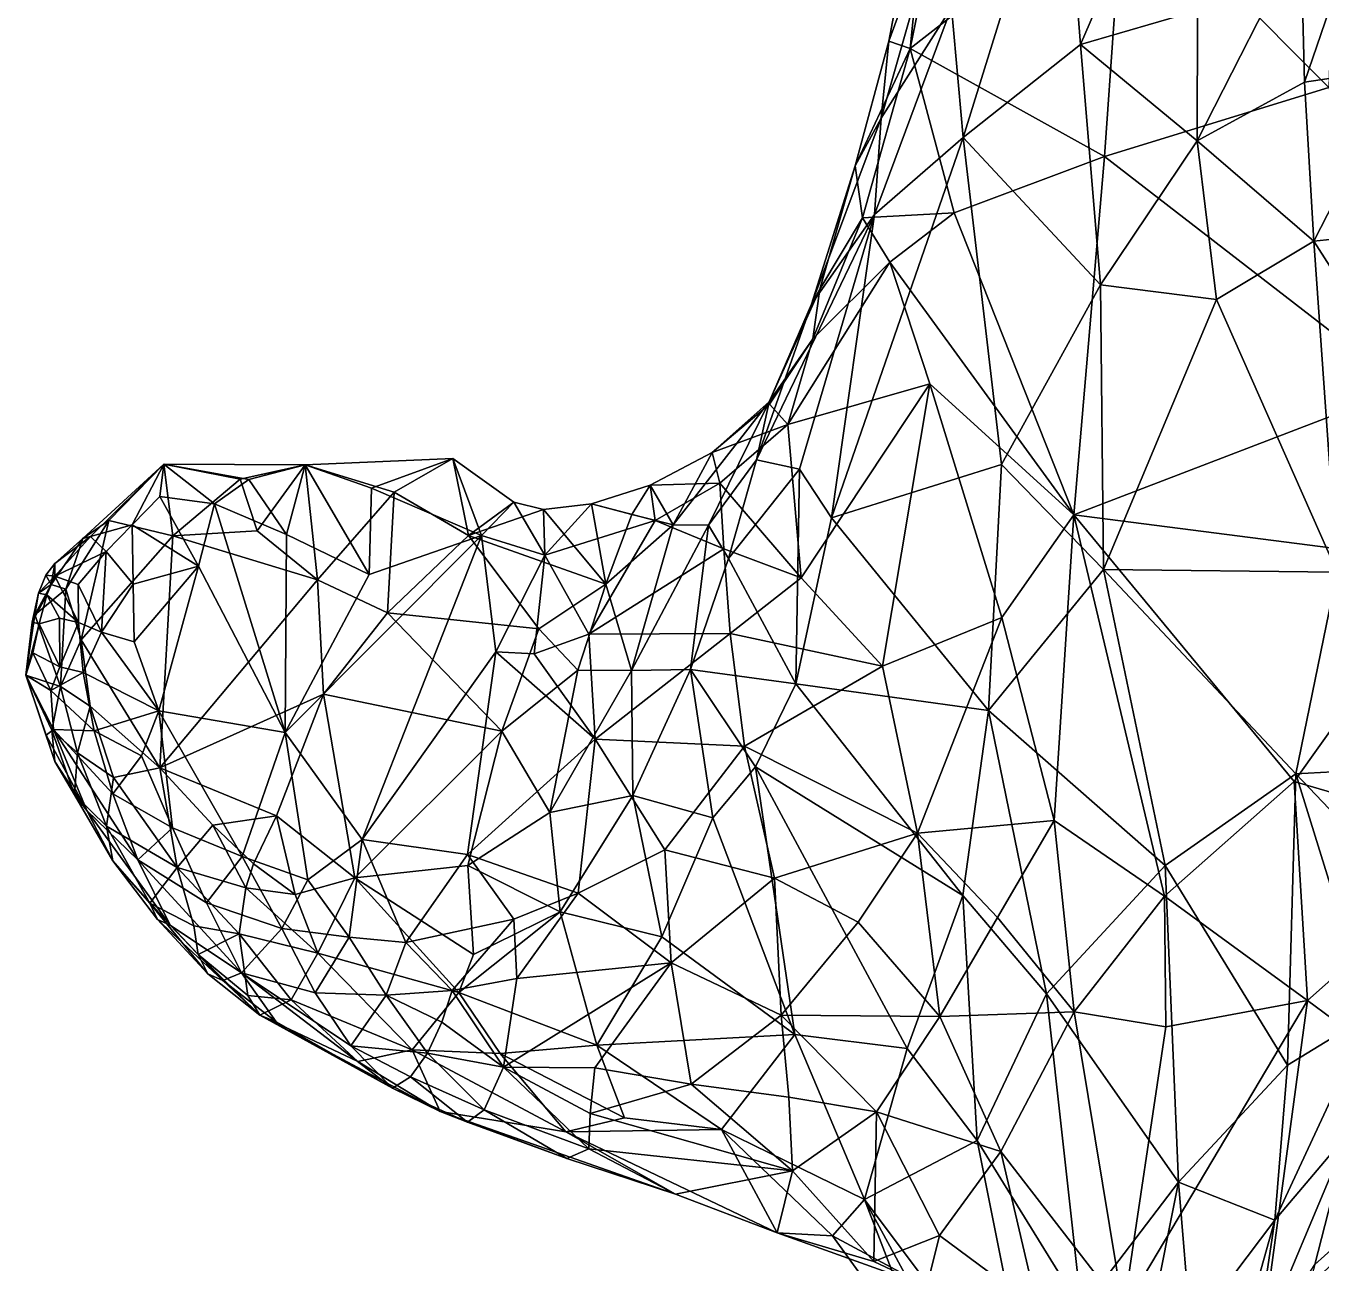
# Model space of a CAD drawing. Extents: x -0.53 to 0.53, y -0.7 to 1.41.
# Drawn here: x -0.5307 to -0.175, y -0.2121 to 0.1278 of the extents above; entities that cross this region are included whole.
import ezdxf

# ---------------------------------------------------------------- set-up
doc = ezdxf.new("R2010")
doc.units = 0
doc.layers.add('WALRUS$LWO', color=1, linetype='CONTINUOUS')

msp = doc.modelspace()

# ---------------------------------------------------------------- linework, layer by layer
at = {"layer": 'WALRUS$LWO'}
for points in [[(-0.28784, 0.1216, 0.16459), (-0.28095, 0.19118, 0.2173), (-0.25222, 0.29545, 0.14826)], [(-0.28784, 0.1216, 0.16459), (-0.25222, 0.29545, 0.14826), (-0.22915, 0.1675, 0.10397)], [(-0.29369, 0.12359, 0.23547), (-0.27617, 0.17149, 0.28523), (-0.28095, 0.19118, 0.2173)], [(-0.29369, 0.12359, 0.23547), (-0.28095, 0.19118, 0.2173), (-0.28784, 0.1216, 0.16459)], [(-0.17061, 0.18993, 0.05588), (-0.17286, 0.11091, 0.05796), (-0.22915, 0.1675, 0.10397)], [(-0.2733, 0.09714, 0.36126), (-0.24602, 0.18504, 0.38747), (-0.27649, 0.13288, 0.32555)], [(-0.24112, 0.12269, 0.43062), (-0.24602, 0.18504, 0.38747), (-0.2733, 0.09714, 0.36126)], [(-0.24112, 0.12269, 0.43062), (-0.2133, 0.18705, 0.46442), (-0.24602, 0.18504, 0.38747)], [(-0.2133, 0.18705, 0.46442), (-0.24112, 0.12269, 0.43062), (-0.20892, 0.13205, 0.4933)], [(-0.18053, 0.15215, 0.53144), (-0.17953, 0.11238, 0.54318), (-0.15572, 0.18196, 0.54907)], [(-0.17953, 0.11238, 0.54318), (-0.15258, 0.11641, 0.57297), (-0.15572, 0.18196, 0.54907)], [(-0.27649, 0.13288, 0.32555), (-0.27617, 0.17149, 0.28523), (-0.29579, 0.1025, 0.26075)], [(-0.29369, 0.12359, 0.23547), (-0.29579, 0.1025, 0.26075), (-0.27617, 0.17149, 0.28523)], [(-0.22915, 0.1675, 0.10397), (-0.23449, 0.09191, 0.10755), (-0.28784, 0.1216, 0.16459)], [(-0.23449, 0.09191, 0.10755), (-0.22915, 0.1675, 0.10397), (-0.17286, 0.11091, 0.05796)], [(-0.20892, 0.13205, 0.4933), (-0.20903, 0.09621, 0.4997), (-0.18053, 0.15215, 0.53144)], [(-0.17953, 0.11238, 0.54318), (-0.18053, 0.15215, 0.53144), (-0.20903, 0.09621, 0.4997)], [(-0.29579, 0.1025, 0.26075), (-0.29763, 0.07598, 0.28825), (-0.27649, 0.13288, 0.32555)], [(-0.27649, 0.13288, 0.32555), (-0.29763, 0.07598, 0.28825), (-0.2733, 0.09714, 0.36126)], [(-0.24112, 0.12269, 0.43062), (-0.20903, 0.09621, 0.4997), (-0.20892, 0.13205, 0.4933)], [(-0.30296, 0.0894, 0.19781), (-0.29369, 0.12359, 0.23547), (-0.28784, 0.1216, 0.16459)], [(-0.29369, 0.12359, 0.23547), (-0.30296, 0.0894, 0.19781), (-0.29579, 0.1025, 0.26075)], [(-0.28784, 0.1216, 0.16459), (-0.301, 0.07503, 0.16419), (-0.30296, 0.0894, 0.19781)], [(-0.28784, 0.1216, 0.16459), (-0.27578, 0.07645, 0.14857), (-0.301, 0.07503, 0.16419)], [(-0.23449, 0.09191, 0.10755), (-0.27578, 0.07645, 0.14857), (-0.28784, 0.1216, 0.16459)], [(-0.2733, 0.09714, 0.36126), (-0.23559, 0.05668, 0.44785), (-0.24112, 0.12269, 0.43062)], [(-0.24112, 0.12269, 0.43062), (-0.23559, 0.05668, 0.44785), (-0.20903, 0.09621, 0.4997)], [(-0.17953, 0.11238, 0.54318), (-0.17698, 0.06862, 0.54985), (-0.15258, 0.11641, 0.57297)], [(-0.1509, 0.07143, 0.58206), (-0.15258, 0.11641, 0.57297), (-0.17698, 0.06862, 0.54985)], [(-0.15221, 0.02831, 0.06193), (-0.23449, 0.09191, 0.10755), (-0.17286, 0.11091, 0.05796)], [(-0.17953, 0.11238, 0.54318), (-0.20903, 0.09621, 0.4997), (-0.17698, 0.06862, 0.54985)], [(-0.30296, 0.0894, 0.19781), (-0.31494, 0.05137, 0.20126), (-0.29579, 0.1025, 0.26075)], [(-0.29579, 0.1025, 0.26075), (-0.31494, 0.05137, 0.20126), (-0.29763, 0.07598, 0.28825)], [(-0.30946, -0.00735, 0.29451), (-0.2733, 0.09714, 0.36126), (-0.29763, 0.07598, 0.28825)], [(-0.30946, -0.00735, 0.29451), (-0.26277, 0.00733, 0.38612), (-0.2733, 0.09714, 0.36126)], [(-0.26277, 0.00733, 0.38612), (-0.23559, 0.05668, 0.44785), (-0.2733, 0.09714, 0.36126)], [(-0.20903, 0.09621, 0.4997), (-0.23559, 0.05668, 0.44785), (-0.20372, 0.05261, 0.50661)], [(-0.20372, 0.05261, 0.50661), (-0.17698, 0.06862, 0.54985), (-0.20903, 0.09621, 0.4997)], [(-0.3127, 0.05544, 0.17026), (-0.31494, 0.05137, 0.20126), (-0.30296, 0.0894, 0.19781)], [(-0.301, 0.07503, 0.16419), (-0.3127, 0.05544, 0.17026), (-0.30296, 0.0894, 0.19781)], [(-0.27578, 0.07645, 0.14857), (-0.23449, 0.09191, 0.10755), (-0.24289, -0.00648, 0.14287)], [(-0.24289, -0.00648, 0.14287), (-0.23449, 0.09191, 0.10755), (-0.15221, 0.02831, 0.06193)], [(-0.33008, 0.00862, 0.20417), (-0.31826, 0.00606, 0.26682), (-0.29763, 0.07598, 0.28825)], [(-0.31494, 0.05137, 0.20126), (-0.33008, 0.00862, 0.20417), (-0.29763, 0.07598, 0.28825)], [(-0.30946, -0.00735, 0.29451), (-0.29763, 0.07598, 0.28825), (-0.31826, 0.00606, 0.26682)], [(-0.31461, 0.04188, 0.14861), (-0.3127, 0.05544, 0.17026), (-0.301, 0.07503, 0.16419)], [(-0.301, 0.07503, 0.16419), (-0.29346, 0.06294, 0.15837), (-0.31461, 0.04188, 0.14861)], [(-0.29346, 0.06294, 0.15837), (-0.301, 0.07503, 0.16419), (-0.27578, 0.07645, 0.14857)], [(-0.29346, 0.06294, 0.15837), (-0.27578, 0.07645, 0.14857), (-0.24289, -0.00648, 0.14287)], [(-0.1509, 0.07143, 0.58206), (-0.17698, 0.06862, 0.54985), (-0.14767, 0.02287, 0.58422)], [(-0.20372, 0.05261, 0.50661), (-0.17062, -0.02229, 0.52927), (-0.17698, 0.06862, 0.54985)], [(-0.17698, 0.06862, 0.54985), (-0.17062, -0.02229, 0.52927), (-0.14767, 0.02287, 0.58422)], [(-0.32149, 0.01827, 0.13775), (-0.29346, 0.06294, 0.15837), (-0.28247, 0.02945, 0.15637)], [(-0.32149, 0.01827, 0.13775), (-0.31461, 0.04188, 0.14861), (-0.29346, 0.06294, 0.15837)], [(-0.28247, 0.02945, 0.15637), (-0.29346, 0.06294, 0.15837), (-0.24289, -0.00648, 0.14287)], [(-0.32661, 0.0245, 0.17703), (-0.3127, 0.05544, 0.17026), (-0.31461, 0.04188, 0.14861)], [(-0.3127, 0.05544, 0.17026), (-0.32661, 0.0245, 0.17703), (-0.31494, 0.05137, 0.20126)], [(-0.23559, 0.05668, 0.44785), (-0.26277, 0.00733, 0.38612), (-0.23479, -0.02156, 0.4432)], [(-0.23559, 0.05668, 0.44785), (-0.23479, -0.02156, 0.4432), (-0.20372, 0.05261, 0.50661)], [(-0.32661, 0.0245, 0.17703), (-0.33008, 0.00862, 0.20417), (-0.31494, 0.05137, 0.20126)], [(-0.20372, 0.05261, 0.50661), (-0.23479, -0.02156, 0.4432), (-0.17062, -0.02229, 0.52927)], [(-0.32653, 0.02389, 0.14106), (-0.32661, 0.0245, 0.17703), (-0.31461, 0.04188, 0.14861)], [(-0.31461, 0.04188, 0.14861), (-0.32149, 0.01827, 0.13775), (-0.32653, 0.02389, 0.14106)], [(-0.28247, 0.02945, 0.15637), (-0.31782, -0.02379, 0.13321), (-0.32149, 0.01827, 0.13775)], [(-0.31782, -0.02379, 0.13321), (-0.28247, 0.02945, 0.15637), (-0.29542, -0.0481, 0.1414)], [(-0.28247, 0.02945, 0.15637), (-0.26266, -0.03468, 0.15239), (-0.29542, -0.0481, 0.1414)], [(-0.26266, -0.03468, 0.15239), (-0.28247, 0.02945, 0.15637), (-0.24289, -0.00648, 0.14287)], [(-0.13967, -0.01976, 0.06276), (-0.24289, -0.00648, 0.14287), (-0.15221, 0.02831, 0.06193)], [(-0.34326, -0.00932, 0.18101), (-0.32661, 0.0245, 0.17703), (-0.35296, -0.00922, 0.15232)], [(-0.35296, -0.00922, 0.15232), (-0.32661, 0.0245, 0.17703), (-0.34221, 0.01064, 0.13716)], [(-0.34326, -0.00932, 0.18101), (-0.33008, 0.00862, 0.20417), (-0.32661, 0.0245, 0.17703)], [(-0.34221, 0.01064, 0.13716), (-0.32661, 0.0245, 0.17703), (-0.32653, 0.02389, 0.14106)], [(-0.32653, 0.02389, 0.14106), (-0.32149, 0.01827, 0.13775), (-0.34221, 0.01064, 0.13716)], [(-0.34016, 0.00218, 0.13188), (-0.34221, 0.01064, 0.13716), (-0.32149, 0.01827, 0.13775)], [(-0.34016, 0.00218, 0.13188), (-0.32149, 0.01827, 0.13775), (-0.31782, -0.02379, 0.13321)], [(-0.51506, -0.01301, 0.00427), (-0.50792, -0.00806, 0.01858), (-0.49286, 0.00745, 0.03921)], [(-0.49286, 0.00745, 0.03921), (-0.51297, -0.01251, -0.00045), (-0.51506, -0.01301, 0.00427)], [(-0.50157, -0.00929, 0.01228), (-0.51297, -0.01251, -0.00045), (-0.49286, 0.00745, 0.03921)], [(-0.49035, -0.01225, 0.03608), (-0.49286, 0.00745, 0.03921), (-0.50792, -0.00806, 0.01858)], [(-0.49395, -0.00147, 0.02647), (-0.50157, -0.00929, 0.01228), (-0.49286, 0.00745, 0.03921)], [(-0.49286, 0.00745, 0.03921), (-0.47894, -0.00353, 0.03575), (-0.49395, -0.00147, 0.02647)], [(-0.45402, 0.00718, 0.06437), (-0.46948, 0.00322, 0.04869), (-0.49286, 0.00745, 0.03921)], [(-0.46948, 0.00322, 0.04869), (-0.47894, -0.00353, 0.03575), (-0.49286, 0.00745, 0.03921)], [(-0.49035, -0.01225, 0.03608), (-0.47189, 0.00324, 0.05197), (-0.49286, 0.00745, 0.03921)], [(-0.47189, 0.00324, 0.05197), (-0.45402, 0.00718, 0.06437), (-0.49286, 0.00745, 0.03921)], [(-0.47189, 0.00324, 0.05197), (-0.46724, -0.01095, 0.06006), (-0.45402, 0.00718, 0.06437)], [(-0.46948, 0.00322, 0.04869), (-0.45402, 0.00718, 0.06437), (-0.45916, -0.01193, 0.05165)], [(-0.46724, -0.01095, 0.06006), (-0.45061, -0.02439, 0.0853), (-0.45402, 0.00718, 0.06437)], [(-0.45402, 0.00718, 0.06437), (-0.43643, -0.02293, 0.07447), (-0.45916, -0.01193, 0.05165)], [(-0.41343, 0.00897, 0.11473), (-0.4358, 0.00081, 0.08127), (-0.45402, 0.00718, 0.06437)], [(-0.41343, 0.00897, 0.11473), (-0.45402, 0.00718, 0.06437), (-0.4296, -0.00027, 0.10214)], [(-0.4358, 0.00081, 0.08127), (-0.43643, -0.02293, 0.07447), (-0.45402, 0.00718, 0.06437)], [(-0.45061, -0.02439, 0.0853), (-0.4296, -0.00027, 0.10214), (-0.45402, 0.00718, 0.06437)], [(-0.41343, 0.00897, 0.11473), (-0.40563, -0.01223, 0.11273), (-0.4358, 0.00081, 0.08127)], [(-0.4296, -0.00027, 0.10214), (-0.40918, -0.01218, 0.12441), (-0.41343, 0.00897, 0.11473)], [(-0.41343, 0.00897, 0.11473), (-0.39672, -0.00307, 0.12959), (-0.40563, -0.01223, 0.11273)], [(-0.41343, 0.00897, 0.11473), (-0.40918, -0.01218, 0.12441), (-0.39672, -0.00307, 0.12959)], [(-0.35929, 0.00167, 0.13537), (-0.35296, -0.00922, 0.15232), (-0.34221, 0.01064, 0.13716)], [(-0.34221, 0.01064, 0.13716), (-0.34016, 0.00218, 0.13188), (-0.35929, 0.00167, 0.13537)], [(-0.33008, 0.00862, 0.20417), (-0.34326, -0.00932, 0.18101), (-0.33778, -0.01854, 0.21377)], [(-0.31826, 0.00606, 0.26682), (-0.33008, 0.00862, 0.20417), (-0.33778, -0.01854, 0.21377)], [(-0.30946, -0.00735, 0.29451), (-0.26633, -0.06028, 0.35759), (-0.26277, 0.00733, 0.38612)], [(-0.23479, -0.02156, 0.4432), (-0.26277, 0.00733, 0.38612), (-0.26633, -0.06028, 0.35759)], [(-0.33778, -0.01854, 0.21377), (-0.31923, -0.05296, 0.26271), (-0.31826, 0.00606, 0.26682)], [(-0.30946, -0.00735, 0.29451), (-0.31826, 0.00606, 0.26682), (-0.31923, -0.05296, 0.26271)], [(-0.47189, 0.00324, 0.05197), (-0.49035, -0.01225, 0.03608), (-0.46724, -0.01095, 0.06006)], [(-0.47894, -0.00353, 0.03575), (-0.46948, 0.00322, 0.04869), (-0.45916, -0.01193, 0.05165)], [(-0.4358, 0.00081, 0.08127), (-0.40563, -0.01223, 0.11273), (-0.43643, -0.02293, 0.07447)], [(-0.35929, 0.00167, 0.13537), (-0.37539, -0.00351, 0.13402), (-0.36433, -0.00639, 0.13874)], [(-0.35929, 0.00167, 0.13537), (-0.35789, -0.00807, 0.12849), (-0.37539, -0.00351, 0.13402)], [(-0.36433, -0.00639, 0.13874), (-0.35296, -0.00922, 0.15232), (-0.35929, 0.00167, 0.13537)], [(-0.34016, 0.00218, 0.13188), (-0.35789, -0.00807, 0.12849), (-0.35929, 0.00167, 0.13537)], [(-0.34016, 0.00218, 0.13188), (-0.33907, -0.01582, 0.1269), (-0.35789, -0.00807, 0.12849)], [(-0.33907, -0.01582, 0.1269), (-0.34016, 0.00218, 0.13188), (-0.31782, -0.02379, 0.13321)], [(-0.49395, -0.00147, 0.02647), (-0.48332, -0.02065, 0.02386), (-0.50157, -0.00929, 0.01228)], [(-0.47894, -0.00353, 0.03575), (-0.48332, -0.02065, 0.02386), (-0.49395, -0.00147, 0.02647)], [(-0.47894, -0.00353, 0.03575), (-0.45951, -0.0663, 0.03566), (-0.48332, -0.02065, 0.02386)], [(-0.45916, -0.01193, 0.05165), (-0.45951, -0.0663, 0.03566), (-0.47894, -0.00353, 0.03575)], [(-0.4296, -0.00027, 0.10214), (-0.45061, -0.02439, 0.0853), (-0.43139, -0.03344, 0.10606)], [(-0.40918, -0.01218, 0.12441), (-0.4296, -0.00027, 0.10214), (-0.43139, -0.03344, 0.10606)], [(-0.39672, -0.00307, 0.12959), (-0.40918, -0.01218, 0.12441), (-0.38854, -0.00504, 0.13235)], [(-0.40563, -0.01223, 0.11273), (-0.39672, -0.00307, 0.12959), (-0.38822, -0.01759, 0.12232)], [(-0.39672, -0.00307, 0.12959), (-0.38854, -0.00504, 0.13235), (-0.38822, -0.01759, 0.12232)], [(-0.38854, -0.00504, 0.13235), (-0.37147, -0.02557, 0.14049), (-0.37539, -0.00351, 0.13402)], [(-0.38854, -0.00504, 0.13235), (-0.37539, -0.00351, 0.13402), (-0.38822, -0.01759, 0.12232)], [(-0.37539, -0.00351, 0.13402), (-0.35789, -0.00807, 0.12849), (-0.38822, -0.01759, 0.12232)], [(-0.37539, -0.00351, 0.13402), (-0.37147, -0.02557, 0.14049), (-0.36433, -0.00639, 0.13874)], [(-0.40918, -0.01218, 0.12441), (-0.37147, -0.02557, 0.14049), (-0.38854, -0.00504, 0.13235)], [(-0.37147, -0.02557, 0.14049), (-0.35296, -0.00922, 0.15232), (-0.36433, -0.00639, 0.13874)], [(-0.26266, -0.03468, 0.15239), (-0.24289, -0.00648, 0.14287), (-0.24836, -0.09046, 0.15177)], [(-0.21803, -0.11123, 0.14205), (-0.24836, -0.09046, 0.15177), (-0.24289, -0.00648, 0.14287)], [(-0.21803, -0.11123, 0.14205), (-0.24289, -0.00648, 0.14287), (-0.18237, -0.07973, 0.10646)], [(-0.18237, -0.07973, 0.10646), (-0.24289, -0.00648, 0.14287), (-0.13967, -0.01976, 0.06276)], [(-0.51506, -0.01301, 0.00427), (-0.51973, -0.02693, 0.00366), (-0.50792, -0.00806, 0.01858)], [(-0.51973, -0.02693, 0.00366), (-0.51552, -0.04085, 0.01367), (-0.50792, -0.00806, 0.01858)], [(-0.50792, -0.00806, 0.01858), (-0.51552, -0.04085, 0.01367), (-0.49035, -0.01225, 0.03608)], [(-0.50157, -0.00929, 0.01228), (-0.50865, -0.01663, -0.00099), (-0.51297, -0.01251, -0.00045)], [(-0.50157, -0.00929, 0.01228), (-0.50122, -0.02552, 0.0037), (-0.50865, -0.01663, -0.00099)], [(-0.50157, -0.00929, 0.01228), (-0.48332, -0.02065, 0.02386), (-0.50122, -0.02552, 0.0037)], [(-0.38822, -0.01759, 0.12232), (-0.35789, -0.00807, 0.12849), (-0.37608, -0.03929, 0.11129)], [(-0.37608, -0.03929, 0.11129), (-0.35789, -0.00807, 0.12849), (-0.33907, -0.01582, 0.1269)], [(-0.37147, -0.02557, 0.14049), (-0.36444, -0.04925, 0.17092), (-0.35296, -0.00922, 0.15232)], [(-0.35296, -0.00922, 0.15232), (-0.36444, -0.04925, 0.17092), (-0.34326, -0.00932, 0.18101)], [(-0.36444, -0.04925, 0.17092), (-0.34816, -0.04896, 0.20241), (-0.34326, -0.00932, 0.18101)], [(-0.33778, -0.01854, 0.21377), (-0.34326, -0.00932, 0.18101), (-0.34816, -0.04896, 0.20241)], [(-0.31923, -0.05296, 0.26271), (-0.26633, -0.06028, 0.35759), (-0.30946, -0.00735, 0.29451)], [(-0.51973, -0.02693, 0.00366), (-0.51506, -0.01301, 0.00427), (-0.52377, -0.02561, -0.00746)], [(-0.5228, -0.01987, -0.01347), (-0.52377, -0.02561, -0.00746), (-0.51506, -0.01301, 0.00427)], [(-0.51297, -0.01251, -0.00045), (-0.5228, -0.01987, -0.01347), (-0.51506, -0.01301, 0.00427)], [(-0.51297, -0.01251, -0.00045), (-0.52276, -0.02335, -0.02339), (-0.5228, -0.01987, -0.01347)], [(-0.51297, -0.01251, -0.00045), (-0.50865, -0.01663, -0.00099), (-0.52276, -0.02335, -0.02339)], [(-0.51552, -0.04085, 0.01367), (-0.49392, -0.07605, 0.04762), (-0.49035, -0.01225, 0.03608)], [(-0.49392, -0.07605, 0.04762), (-0.45061, -0.02439, 0.0853), (-0.49035, -0.01225, 0.03608)], [(-0.49035, -0.01225, 0.03608), (-0.45061, -0.02439, 0.0853), (-0.46724, -0.01095, 0.06006)], [(-0.45916, -0.01193, 0.05165), (-0.43643, -0.02293, 0.07447), (-0.45951, -0.0663, 0.03566)], [(-0.43834, -0.09569, 0.0432), (-0.45951, -0.0663, 0.03566), (-0.40563, -0.01223, 0.11273)], [(-0.45951, -0.0663, 0.03566), (-0.43643, -0.02293, 0.07447), (-0.40563, -0.01223, 0.11273)], [(-0.43834, -0.09569, 0.0432), (-0.40563, -0.01223, 0.11273), (-0.4017, -0.04413, 0.09972)], [(-0.40918, -0.01218, 0.12441), (-0.43139, -0.03344, 0.10606), (-0.38987, -0.03784, 0.13007)], [(-0.38987, -0.03784, 0.13007), (-0.37147, -0.02557, 0.14049), (-0.40918, -0.01218, 0.12441)], [(-0.4017, -0.04413, 0.09972), (-0.40563, -0.01223, 0.11273), (-0.38822, -0.01759, 0.12232)], [(-0.52276, -0.02335, -0.02339), (-0.50865, -0.01663, -0.00099), (-0.51637, -0.02569, -0.0172)], [(-0.51637, -0.02569, -0.0172), (-0.50865, -0.01663, -0.00099), (-0.50994, -0.03872, -0.01148)], [(-0.50865, -0.01663, -0.00099), (-0.50122, -0.02552, 0.0037), (-0.50994, -0.03872, -0.01148)], [(-0.39117, -0.04474, 0.10466), (-0.4017, -0.04413, 0.09972), (-0.38822, -0.01759, 0.12232)], [(-0.39117, -0.04474, 0.10466), (-0.38822, -0.01759, 0.12232), (-0.37608, -0.03929, 0.11129)], [(-0.33734, -0.03912, 0.12109), (-0.37608, -0.03929, 0.11129), (-0.33907, -0.01582, 0.1269)], [(-0.33734, -0.03912, 0.12109), (-0.33907, -0.01582, 0.1269), (-0.31782, -0.02379, 0.13321)], [(-0.52276, -0.02335, -0.02339), (-0.52526, -0.02309, -0.0201), (-0.5228, -0.01987, -0.01347)], [(-0.52526, -0.02309, -0.0201), (-0.52377, -0.02561, -0.00746), (-0.5228, -0.01987, -0.01347)], [(-0.501, -0.04141, -0.00082), (-0.50122, -0.02552, 0.0037), (-0.48332, -0.02065, 0.02386)], [(-0.49418, -0.06034, 0.00094), (-0.501, -0.04141, -0.00082), (-0.48332, -0.02065, 0.02386)], [(-0.45951, -0.0663, 0.03566), (-0.49418, -0.06034, 0.00094), (-0.48332, -0.02065, 0.02386)], [(-0.34816, -0.04896, 0.20241), (-0.31923, -0.05296, 0.26271), (-0.33778, -0.01854, 0.21377)], [(-0.12865, -0.0955, 0.06365), (-0.18237, -0.07973, 0.10646), (-0.13967, -0.01976, 0.06276)], [(-0.52377, -0.02561, -0.00746), (-0.52526, -0.02309, -0.0201), (-0.52724, -0.02801, -0.02477)], [(-0.52526, -0.02309, -0.0201), (-0.52276, -0.02335, -0.02339), (-0.52724, -0.02801, -0.02477)], [(-0.52724, -0.02801, -0.02477), (-0.52276, -0.02335, -0.02339), (-0.52498, -0.02847, -0.02736)], [(-0.52276, -0.02335, -0.02339), (-0.51631, -0.03612, -0.02003), (-0.52498, -0.02847, -0.02736)], [(-0.51631, -0.03612, -0.02003), (-0.52276, -0.02335, -0.02339), (-0.51637, -0.02569, -0.0172)], [(-0.45061, -0.02439, 0.0853), (-0.49392, -0.07605, 0.04762), (-0.44898, -0.05582, 0.09212)], [(-0.45061, -0.02439, 0.0853), (-0.44898, -0.05582, 0.09212), (-0.43139, -0.03344, 0.10606)], [(-0.31782, -0.02379, 0.13321), (-0.29542, -0.0481, 0.1414), (-0.33734, -0.03912, 0.12109)], [(-0.21787, -0.10289, 0.42973), (-0.23479, -0.02156, 0.4432), (-0.26633, -0.06028, 0.35759)], [(-0.23479, -0.02156, 0.4432), (-0.18197, -0.07768, 0.49944), (-0.17062, -0.02229, 0.52927)], [(-0.18197, -0.07768, 0.49944), (-0.23479, -0.02156, 0.4432), (-0.21787, -0.10289, 0.42973)], [(-0.18197, -0.07768, 0.49944), (-0.14127, -0.07546, 0.5852), (-0.17062, -0.02229, 0.52927)], [(-0.52822, -0.03394, -0.0192), (-0.52724, -0.02801, -0.02477), (-0.52896, -0.03599, -0.02685)], [(-0.52896, -0.03599, -0.02685), (-0.52724, -0.02801, -0.02477), (-0.52498, -0.02847, -0.02736)], [(-0.52822, -0.03394, -0.0192), (-0.52377, -0.02561, -0.00746), (-0.52724, -0.02801, -0.02477)], [(-0.52822, -0.03394, -0.0192), (-0.51973, -0.02693, 0.00366), (-0.52377, -0.02561, -0.00746)], [(-0.51973, -0.02693, 0.00366), (-0.52822, -0.03394, -0.0192), (-0.52123, -0.05365, 0.00352)], [(-0.51973, -0.02693, 0.00366), (-0.52123, -0.05365, 0.00352), (-0.51552, -0.04085, 0.01367)], [(-0.51637, -0.02569, -0.0172), (-0.50994, -0.03872, -0.01148), (-0.51631, -0.03612, -0.02003)], [(-0.50122, -0.02552, 0.0037), (-0.501, -0.04141, -0.00082), (-0.50994, -0.03872, -0.01148)], [(-0.37147, -0.02557, 0.14049), (-0.38987, -0.03784, 0.13007), (-0.37916, -0.04921, 0.14249)], [(-0.37916, -0.04921, 0.14249), (-0.36444, -0.04925, 0.17092), (-0.37147, -0.02557, 0.14049)], [(-0.52711, -0.03649, -0.02882), (-0.52896, -0.03599, -0.02685), (-0.52498, -0.02847, -0.02736)], [(-0.52498, -0.02847, -0.02736), (-0.5215, -0.03494, -0.02626), (-0.52711, -0.03649, -0.02882)], [(-0.51631, -0.03612, -0.02003), (-0.5215, -0.03494, -0.02626), (-0.52498, -0.02847, -0.02736)], [(-0.53072, -0.05052, -0.02726), (-0.52822, -0.03394, -0.0192), (-0.52896, -0.03599, -0.02685)], [(-0.53072, -0.05052, -0.02726), (-0.52123, -0.05365, 0.00352), (-0.52822, -0.03394, -0.0192)], [(-0.52711, -0.03649, -0.02882), (-0.5215, -0.03494, -0.02626), (-0.52143, -0.04823, -0.02551)], [(-0.5215, -0.03494, -0.02626), (-0.51631, -0.03612, -0.02003), (-0.52143, -0.04823, -0.02551)], [(-0.39998, -0.06594, 0.12411), (-0.43139, -0.03344, 0.10606), (-0.44898, -0.05582, 0.09212)], [(-0.38987, -0.03784, 0.13007), (-0.43139, -0.03344, 0.10606), (-0.39998, -0.06594, 0.12411)], [(-0.29542, -0.0481, 0.1414), (-0.26266, -0.03468, 0.15239), (-0.28583, -0.09397, 0.14213)], [(-0.26266, -0.03468, 0.15239), (-0.24836, -0.09046, 0.15177), (-0.28583, -0.09397, 0.14213)], [(-0.53072, -0.05052, -0.02726), (-0.52896, -0.03599, -0.02685), (-0.52711, -0.03649, -0.02882)], [(-0.53072, -0.05052, -0.02726), (-0.52711, -0.03649, -0.02882), (-0.52878, -0.04442, -0.02864)], [(-0.52878, -0.04442, -0.02864), (-0.52711, -0.03649, -0.02882), (-0.52143, -0.04823, -0.02551)], [(-0.52143, -0.04823, -0.02551), (-0.51631, -0.03612, -0.02003), (-0.51496, -0.04982, -0.01981)], [(-0.50994, -0.03872, -0.01148), (-0.51496, -0.04982, -0.01981), (-0.51631, -0.03612, -0.02003)], [(-0.51496, -0.04982, -0.01981), (-0.50994, -0.03872, -0.01148), (-0.49418, -0.06034, 0.00094)], [(-0.49418, -0.06034, 0.00094), (-0.50994, -0.03872, -0.01148), (-0.501, -0.04141, -0.00082)], [(-0.39998, -0.06594, 0.12411), (-0.37916, -0.04921, 0.14249), (-0.38987, -0.03784, 0.13007)], [(-0.37441, -0.06814, 0.09611), (-0.37608, -0.03929, 0.11129), (-0.33734, -0.03912, 0.12109)], [(-0.33734, -0.03912, 0.12109), (-0.33334, -0.07003, 0.11497), (-0.37441, -0.06814, 0.09611)], [(-0.33734, -0.03912, 0.12109), (-0.29542, -0.0481, 0.1414), (-0.33334, -0.07003, 0.11497)], [(-0.51552, -0.04085, 0.01367), (-0.52123, -0.05365, 0.00352), (-0.51309, -0.05911, 0.01863)], [(-0.49392, -0.07605, 0.04762), (-0.51552, -0.04085, 0.01367), (-0.51309, -0.05911, 0.01863)], [(-0.37608, -0.03929, 0.11129), (-0.37441, -0.06814, 0.09611), (-0.39117, -0.04474, 0.10466)], [(-0.53072, -0.05052, -0.02726), (-0.52878, -0.04442, -0.02864), (-0.52391, -0.05479, -0.02593)], [(-0.52391, -0.05479, -0.02593), (-0.52878, -0.04442, -0.02864), (-0.52143, -0.04823, -0.02551)], [(-0.40948, -0.09983, 0.06184), (-0.43834, -0.09569, 0.0432), (-0.4017, -0.04413, 0.09972)], [(-0.40948, -0.09983, 0.06184), (-0.4017, -0.04413, 0.09972), (-0.37441, -0.06814, 0.09611)], [(-0.4017, -0.04413, 0.09972), (-0.39117, -0.04474, 0.10466), (-0.37441, -0.06814, 0.09611)], [(-0.52143, -0.04823, -0.02551), (-0.51496, -0.04982, -0.01981), (-0.52391, -0.05479, -0.02593)], [(-0.39998, -0.06594, 0.12411), (-0.38683, -0.08824, 0.14475), (-0.37916, -0.04921, 0.14249)], [(-0.36444, -0.04925, 0.17092), (-0.37916, -0.04921, 0.14249), (-0.38683, -0.08824, 0.14475)], [(-0.364, -0.08357, 0.17693), (-0.36444, -0.04925, 0.17092), (-0.38683, -0.08824, 0.14475)], [(-0.34816, -0.04896, 0.20241), (-0.36444, -0.04925, 0.17092), (-0.364, -0.08357, 0.17693)], [(-0.364, -0.08357, 0.17693), (-0.34203, -0.08971, 0.2056), (-0.34816, -0.04896, 0.20241)], [(-0.33034, -0.07572, 0.23039), (-0.31923, -0.05296, 0.26271), (-0.34816, -0.04896, 0.20241)], [(-0.34816, -0.04896, 0.20241), (-0.34203, -0.08971, 0.2056), (-0.33034, -0.07572, 0.23039)], [(-0.29542, -0.0481, 0.1414), (-0.28583, -0.09397, 0.14213), (-0.33334, -0.07003, 0.11497)], [(-0.53072, -0.05052, -0.02726), (-0.52317, -0.06546, -0.02336), (-0.52517, -0.06702, -0.02232)], [(-0.52317, -0.06546, -0.02336), (-0.53072, -0.05052, -0.02726), (-0.52391, -0.05479, -0.02593)], [(-0.53072, -0.05052, -0.02726), (-0.52356, -0.06571, -0.00696), (-0.52123, -0.05365, 0.00352)], [(-0.52281, -0.07423, -0.01639), (-0.52356, -0.06571, -0.00696), (-0.53072, -0.05052, -0.02726)], [(-0.52281, -0.07423, -0.01639), (-0.53072, -0.05052, -0.02726), (-0.52517, -0.06702, -0.02232)], [(-0.52391, -0.05479, -0.02593), (-0.51496, -0.04982, -0.01981), (-0.51199, -0.06584, -0.0173)], [(-0.51199, -0.06584, -0.0173), (-0.51496, -0.04982, -0.01981), (-0.49418, -0.06034, 0.00094)], [(-0.31923, -0.05296, 0.26271), (-0.33034, -0.07572, 0.23039), (-0.27342, -0.1111, 0.30485)], [(-0.26633, -0.06028, 0.35759), (-0.31923, -0.05296, 0.26271), (-0.27342, -0.1111, 0.30485)], [(-0.52391, -0.05479, -0.02593), (-0.51199, -0.06584, -0.0173), (-0.52317, -0.06546, -0.02336)], [(-0.52123, -0.05365, 0.00352), (-0.52356, -0.06571, -0.00696), (-0.51655, -0.0719, 0.009)], [(-0.52123, -0.05365, 0.00352), (-0.51655, -0.0719, 0.009), (-0.51309, -0.05911, 0.01863)], [(-0.44898, -0.05582, 0.09212), (-0.49392, -0.07605, 0.04762), (-0.46193, -0.08918, 0.07862)], [(-0.46193, -0.08918, 0.07862), (-0.4404, -0.10622, 0.08949), (-0.44898, -0.05582, 0.09212)], [(-0.44898, -0.05582, 0.09212), (-0.4404, -0.10622, 0.08949), (-0.39998, -0.06594, 0.12411)], [(-0.51655, -0.0719, 0.009), (-0.50665, -0.07869, 0.02672), (-0.51309, -0.05911, 0.01863)], [(-0.51309, -0.05911, 0.01863), (-0.50665, -0.07869, 0.02672), (-0.49392, -0.07605, 0.04762)], [(-0.49901, -0.0727, -0.00697), (-0.51199, -0.06584, -0.0173), (-0.49418, -0.06034, 0.00094)], [(-0.49046, -0.09246, -0.00196), (-0.49901, -0.0727, -0.00697), (-0.49418, -0.06034, 0.00094)], [(-0.49418, -0.06034, 0.00094), (-0.45951, -0.0663, 0.03566), (-0.47134, -0.10033, 0.01109)], [(-0.47134, -0.10033, 0.01109), (-0.49046, -0.09246, -0.00196), (-0.49418, -0.06034, 0.00094)], [(-0.26633, -0.06028, 0.35759), (-0.27342, -0.1111, 0.30485), (-0.25045, -0.13807, 0.3572)], [(-0.25045, -0.13807, 0.3572), (-0.21787, -0.10289, 0.42973), (-0.26633, -0.06028, 0.35759)], [(-0.51401, -0.0877, -0.01292), (-0.52517, -0.06702, -0.02232), (-0.52317, -0.06546, -0.02336)], [(-0.51401, -0.0877, -0.01292), (-0.52281, -0.07423, -0.01639), (-0.52517, -0.06702, -0.02232)], [(-0.51739, -0.08346, -0.00418), (-0.51655, -0.0719, 0.009), (-0.52356, -0.06571, -0.00696)], [(-0.52356, -0.06571, -0.00696), (-0.52281, -0.07423, -0.01639), (-0.51739, -0.08346, -0.00418)], [(-0.5, -0.10129, -0.00594), (-0.51401, -0.0877, -0.01292), (-0.52317, -0.06546, -0.02336)], [(-0.5, -0.10129, -0.00594), (-0.52317, -0.06546, -0.02336), (-0.50682, -0.08312, -0.01279)], [(-0.52317, -0.06546, -0.02336), (-0.51199, -0.06584, -0.0173), (-0.50682, -0.08312, -0.01279)], [(-0.49901, -0.0727, -0.00697), (-0.50682, -0.08312, -0.01279), (-0.51199, -0.06584, -0.0173)], [(-0.47134, -0.10033, 0.01109), (-0.45951, -0.0663, 0.03566), (-0.45325, -0.10679, 0.02363)], [(-0.45951, -0.0663, 0.03566), (-0.43834, -0.09569, 0.0432), (-0.45325, -0.10679, 0.02363)], [(-0.39998, -0.06594, 0.12411), (-0.4404, -0.10622, 0.08949), (-0.40937, -0.10283, 0.11701)], [(-0.40937, -0.10283, 0.11701), (-0.38683, -0.08824, 0.14475), (-0.39998, -0.06594, 0.12411)], [(-0.37901, -0.1104, 0.07165), (-0.40948, -0.09983, 0.06184), (-0.37441, -0.06814, 0.09611)], [(-0.37901, -0.1104, 0.07165), (-0.37441, -0.06814, 0.09611), (-0.35521, -0.09854, 0.09274)], [(-0.37441, -0.06814, 0.09611), (-0.33334, -0.07003, 0.11497), (-0.35521, -0.09854, 0.09274)], [(-0.33334, -0.07003, 0.11497), (-0.32514, -0.10636, 0.11422), (-0.35521, -0.09854, 0.09274)], [(-0.28583, -0.09397, 0.14213), (-0.32514, -0.10636, 0.11422), (-0.33334, -0.07003, 0.11497)], [(-0.51401, -0.0877, -0.01292), (-0.51739, -0.08346, -0.00418), (-0.52281, -0.07423, -0.01639)], [(-0.50862, -0.09203, 0.0136), (-0.51655, -0.0719, 0.009), (-0.51739, -0.08346, -0.00418)], [(-0.51655, -0.0719, 0.009), (-0.50862, -0.09203, 0.0136), (-0.50665, -0.07869, 0.02672)], [(-0.49046, -0.09246, -0.00196), (-0.50682, -0.08312, -0.01279), (-0.49901, -0.0727, -0.00697)], [(-0.50665, -0.07869, 0.02672), (-0.48915, -0.10342, 0.04534), (-0.49392, -0.07605, 0.04762)], [(-0.49392, -0.07605, 0.04762), (-0.47937, -0.09175, 0.06289), (-0.46193, -0.08918, 0.07862)], [(-0.49392, -0.07605, 0.04762), (-0.48915, -0.10342, 0.04534), (-0.47937, -0.09175, 0.06289)], [(-0.34203, -0.08971, 0.2056), (-0.31958, -0.14926, 0.20792), (-0.33034, -0.07572, 0.23039)], [(-0.33034, -0.07572, 0.23039), (-0.28868, -0.1531, 0.26447), (-0.27342, -0.1111, 0.30485)], [(-0.31958, -0.14926, 0.20792), (-0.28868, -0.1531, 0.26447), (-0.33034, -0.07572, 0.23039)], [(-0.18197, -0.07768, 0.49944), (-0.21787, -0.10289, 0.42973), (-0.18426, -0.15768, 0.48812)], [(-0.18426, -0.15768, 0.48812), (-0.16141, -0.14379, 0.53266), (-0.18197, -0.07768, 0.49944)], [(-0.14127, -0.07546, 0.5852), (-0.18197, -0.07768, 0.49944), (-0.14166, -0.12001, 0.59223)], [(-0.18197, -0.07768, 0.49944), (-0.16141, -0.14379, 0.53266), (-0.14166, -0.12001, 0.59223)], [(-0.50862, -0.09203, 0.0136), (-0.48915, -0.10342, 0.04534), (-0.50665, -0.07869, 0.02672)], [(-0.17875, -0.13997, 0.1074), (-0.21803, -0.11123, 0.14205), (-0.18237, -0.07973, 0.10646)], [(-0.12865, -0.0955, 0.06365), (-0.17875, -0.13997, 0.1074), (-0.18237, -0.07973, 0.10646)], [(-0.50687, -0.10159, -0.00062), (-0.51739, -0.08346, -0.00418), (-0.51401, -0.0877, -0.01292)], [(-0.51739, -0.08346, -0.00418), (-0.50687, -0.10159, -0.00062), (-0.50862, -0.09203, 0.0136)], [(-0.50682, -0.08312, -0.01279), (-0.49046, -0.09246, -0.00196), (-0.5, -0.10129, -0.00594)], [(-0.364, -0.08357, 0.17693), (-0.38683, -0.08824, 0.14475), (-0.38398, -0.11553, 0.14189)], [(-0.35608, -0.12243, 0.17318), (-0.364, -0.08357, 0.17693), (-0.38398, -0.11553, 0.14189)], [(-0.34203, -0.08971, 0.2056), (-0.364, -0.08357, 0.17693), (-0.35608, -0.12243, 0.17318)], [(-0.51401, -0.0877, -0.01292), (-0.49113, -0.11926, 0.00462), (-0.50687, -0.10159, -0.00062)], [(-0.51401, -0.0877, -0.01292), (-0.5, -0.10129, -0.00594), (-0.49113, -0.11926, 0.00462)], [(-0.40937, -0.10283, 0.11701), (-0.38398, -0.11553, 0.14189), (-0.38683, -0.08824, 0.14475)], [(-0.50687, -0.10159, -0.00062), (-0.49671, -0.11321, 0.01683), (-0.50862, -0.09203, 0.0136)], [(-0.49671, -0.11321, 0.01683), (-0.48915, -0.10342, 0.04534), (-0.50862, -0.09203, 0.0136)], [(-0.49046, -0.09246, -0.00196), (-0.48109, -0.11313, 0.00418), (-0.5, -0.10129, -0.00594)], [(-0.47134, -0.10033, 0.01109), (-0.48109, -0.11313, 0.00418), (-0.49046, -0.09246, -0.00196)], [(-0.47937, -0.09175, 0.06289), (-0.48915, -0.10342, 0.04534), (-0.47029, -0.10896, 0.06549)], [(-0.46818, -0.10235, 0.0708), (-0.46193, -0.08918, 0.07862), (-0.47937, -0.09175, 0.06289)], [(-0.46818, -0.10235, 0.0708), (-0.47937, -0.09175, 0.06289), (-0.47029, -0.10896, 0.06549)], [(-0.46818, -0.10235, 0.0708), (-0.45678, -0.11084, 0.07646), (-0.46193, -0.08918, 0.07862)], [(-0.45678, -0.11084, 0.07646), (-0.4404, -0.10622, 0.08949), (-0.46193, -0.08918, 0.07862)], [(-0.35608, -0.12243, 0.17318), (-0.31958, -0.14926, 0.20792), (-0.34203, -0.08971, 0.2056)], [(-0.24836, -0.09046, 0.15177), (-0.26392, -0.11717, 0.15012), (-0.28583, -0.09397, 0.14213)], [(-0.2428, -0.14306, 0.15407), (-0.26392, -0.11717, 0.15012), (-0.24836, -0.09046, 0.15177)], [(-0.2428, -0.14306, 0.15407), (-0.24836, -0.09046, 0.15177), (-0.21803, -0.11123, 0.14205)], [(-0.43834, -0.09569, 0.0432), (-0.44193, -0.12255, 0.02494), (-0.45325, -0.10679, 0.02363)], [(-0.4264, -0.12399, 0.03354), (-0.44193, -0.12255, 0.02494), (-0.43834, -0.09569, 0.0432)], [(-0.43834, -0.09569, 0.0432), (-0.40948, -0.09983, 0.06184), (-0.4264, -0.12399, 0.03354)], [(-0.30217, -0.11843, 0.13204), (-0.32514, -0.10636, 0.11422), (-0.28583, -0.09397, 0.14213)], [(-0.30217, -0.11843, 0.13204), (-0.28583, -0.09397, 0.14213), (-0.27975, -0.14428, 0.1468)], [(-0.28583, -0.09397, 0.14213), (-0.26392, -0.11717, 0.15012), (-0.27975, -0.14428, 0.1468)], [(-0.17875, -0.13997, 0.1074), (-0.12865, -0.0955, 0.06365), (-0.13194, -0.17458, 0.05977)], [(-0.37901, -0.1104, 0.07165), (-0.35521, -0.09854, 0.09274), (-0.35354, -0.12955, 0.08553)], [(-0.35521, -0.09854, 0.09274), (-0.32514, -0.10636, 0.11422), (-0.35354, -0.12955, 0.08553)], [(-0.4946, -0.1177, 0.00949), (-0.49671, -0.11321, 0.01683), (-0.50687, -0.10159, -0.00062)], [(-0.4946, -0.1177, 0.00949), (-0.50687, -0.10159, -0.00062), (-0.49113, -0.11926, 0.00462)], [(-0.48109, -0.11313, 0.00418), (-0.47149, -0.1323, 0.01148), (-0.5, -0.10129, -0.00594)], [(-0.47149, -0.1323, 0.01148), (-0.49113, -0.11926, 0.00462), (-0.5, -0.10129, -0.00594)], [(-0.46041, -0.12019, 0.01536), (-0.48109, -0.11313, 0.00418), (-0.47134, -0.10033, 0.01109)], [(-0.47134, -0.10033, 0.01109), (-0.45325, -0.10679, 0.02363), (-0.46041, -0.12019, 0.01536)], [(-0.46818, -0.10235, 0.0708), (-0.47029, -0.10896, 0.06549), (-0.45678, -0.11084, 0.07646)], [(-0.4404, -0.10622, 0.08949), (-0.40778, -0.12729, 0.10953), (-0.40937, -0.10283, 0.11701)], [(-0.40948, -0.09983, 0.06184), (-0.39674, -0.11759, 0.05733), (-0.4264, -0.12399, 0.03354)], [(-0.39674, -0.11759, 0.05733), (-0.40948, -0.09983, 0.06184), (-0.37901, -0.1104, 0.07165)], [(-0.40778, -0.12729, 0.10953), (-0.38398, -0.11553, 0.14189), (-0.40937, -0.10283, 0.11701)], [(-0.25045, -0.13807, 0.3572), (-0.21418, -0.18979, 0.4167), (-0.21787, -0.10289, 0.42973)], [(-0.21787, -0.10289, 0.42973), (-0.21418, -0.18979, 0.4167), (-0.18426, -0.15768, 0.48812)], [(-0.48461, -0.11941, 0.03663), (-0.48915, -0.10342, 0.04534), (-0.49671, -0.11321, 0.01683)], [(-0.48915, -0.10342, 0.04534), (-0.48461, -0.11941, 0.03663), (-0.47217, -0.12165, 0.05329)], [(-0.48915, -0.10342, 0.04534), (-0.47217, -0.12165, 0.05329), (-0.47029, -0.10896, 0.06549)], [(-0.45678, -0.11084, 0.07646), (-0.45055, -0.12689, 0.07207), (-0.4404, -0.10622, 0.08949)], [(-0.41184, -0.13776, 0.09774), (-0.4404, -0.10622, 0.08949), (-0.45055, -0.12689, 0.07207)], [(-0.41184, -0.13776, 0.09774), (-0.40778, -0.12729, 0.10953), (-0.4404, -0.10622, 0.08949)], [(-0.32514, -0.10636, 0.11422), (-0.32327, -0.14396, 0.11386), (-0.35354, -0.12955, 0.08553)], [(-0.32514, -0.10636, 0.11422), (-0.30217, -0.11843, 0.13204), (-0.32327, -0.14396, 0.11386)], [(-0.47217, -0.12165, 0.05329), (-0.45055, -0.12689, 0.07207), (-0.47029, -0.10896, 0.06549)], [(-0.47029, -0.10896, 0.06549), (-0.45055, -0.12689, 0.07207), (-0.45678, -0.11084, 0.07646)], [(-0.46041, -0.12019, 0.01536), (-0.45325, -0.10679, 0.02363), (-0.44193, -0.12255, 0.02494)], [(-0.48345, -0.12732, 0.0269), (-0.48461, -0.11941, 0.03663), (-0.49671, -0.11321, 0.01683)], [(-0.48345, -0.12732, 0.0269), (-0.49671, -0.11321, 0.01683), (-0.48071, -0.13257, 0.01881)], [(-0.4946, -0.1177, 0.00949), (-0.48071, -0.13257, 0.01881), (-0.49671, -0.11321, 0.01683)], [(-0.48109, -0.11313, 0.00418), (-0.46041, -0.12019, 0.01536), (-0.47149, -0.1323, 0.01148)], [(-0.39586, -0.1339, 0.04779), (-0.39674, -0.11759, 0.05733), (-0.37901, -0.1104, 0.07165)], [(-0.35354, -0.12955, 0.08553), (-0.39586, -0.1339, 0.04779), (-0.37901, -0.1104, 0.07165)], [(-0.27342, -0.1111, 0.30485), (-0.28868, -0.1531, 0.26447), (-0.26942, -0.17837, 0.29148)], [(-0.27342, -0.1111, 0.30485), (-0.26942, -0.17837, 0.29148), (-0.25045, -0.13807, 0.3572)], [(-0.2428, -0.14306, 0.15407), (-0.21803, -0.11123, 0.14205), (-0.21765, -0.14713, 0.14293)], [(-0.21765, -0.14713, 0.14293), (-0.21803, -0.11123, 0.14205), (-0.17875, -0.13997, 0.1074)], [(-0.41184, -0.13776, 0.09774), (-0.37391, -0.15222, 0.13053), (-0.38398, -0.11553, 0.14189)], [(-0.40778, -0.12729, 0.10953), (-0.41184, -0.13776, 0.09774), (-0.38398, -0.11553, 0.14189)], [(-0.37391, -0.15222, 0.13053), (-0.35608, -0.12243, 0.17318), (-0.38398, -0.11553, 0.14189)], [(-0.26392, -0.11717, 0.15012), (-0.2428, -0.14306, 0.15407), (-0.27975, -0.14428, 0.1468)], [(-0.48071, -0.13257, 0.01881), (-0.4946, -0.1177, 0.00949), (-0.47665, -0.13447, 0.01336)], [(-0.4946, -0.1177, 0.00949), (-0.49113, -0.11926, 0.00462), (-0.47665, -0.13447, 0.01336)], [(-0.49113, -0.11926, 0.00462), (-0.47149, -0.1323, 0.01148), (-0.47665, -0.13447, 0.01336)], [(-0.47217, -0.12165, 0.05329), (-0.48461, -0.11941, 0.03663), (-0.48345, -0.12732, 0.0269)], [(-0.47149, -0.1323, 0.01148), (-0.46041, -0.12019, 0.01536), (-0.45125, -0.1378, 0.01783)], [(-0.46041, -0.12019, 0.01536), (-0.44193, -0.12255, 0.02494), (-0.45125, -0.1378, 0.01783)], [(-0.39674, -0.11759, 0.05733), (-0.41367, -0.13714, 0.03433), (-0.4264, -0.12399, 0.03354)], [(-0.39586, -0.1339, 0.04779), (-0.41367, -0.13714, 0.03433), (-0.39674, -0.11759, 0.05733)], [(-0.32327, -0.14396, 0.11386), (-0.30217, -0.11843, 0.13204), (-0.27975, -0.14428, 0.1468)], [(-0.46976, -0.13859, 0.03337), (-0.47217, -0.12165, 0.05329), (-0.48345, -0.12732, 0.0269)], [(-0.47217, -0.12165, 0.05329), (-0.45785, -0.13971, 0.04883), (-0.45055, -0.12689, 0.07207)], [(-0.47217, -0.12165, 0.05329), (-0.46976, -0.13859, 0.03337), (-0.45785, -0.13971, 0.04883)], [(-0.44193, -0.12255, 0.02494), (-0.43174, -0.13847, 0.02516), (-0.45125, -0.1378, 0.01783)], [(-0.44193, -0.12255, 0.02494), (-0.4264, -0.12399, 0.03354), (-0.43174, -0.13847, 0.02516)], [(-0.4264, -0.12399, 0.03354), (-0.41367, -0.13714, 0.03433), (-0.43174, -0.13847, 0.02516)], [(-0.31958, -0.14926, 0.20792), (-0.35608, -0.12243, 0.17318), (-0.37391, -0.15222, 0.13053)], [(-0.48071, -0.13257, 0.01881), (-0.46646, -0.144, 0.02486), (-0.48345, -0.12732, 0.0269)], [(-0.46646, -0.144, 0.02486), (-0.46976, -0.13859, 0.03337), (-0.48345, -0.12732, 0.0269)], [(-0.45785, -0.13971, 0.04883), (-0.42462, -0.15344, 0.06835), (-0.45055, -0.12689, 0.07207)], [(-0.45055, -0.12689, 0.07207), (-0.42462, -0.15344, 0.06835), (-0.41184, -0.13776, 0.09774)], [(-0.37444, -0.15847, 0.06165), (-0.39952, -0.15828, 0.03891), (-0.35354, -0.12955, 0.08553)], [(-0.39952, -0.15828, 0.03891), (-0.39586, -0.1339, 0.04779), (-0.35354, -0.12955, 0.08553)], [(-0.37444, -0.15847, 0.06165), (-0.35354, -0.12955, 0.08553), (-0.34797, -0.16293, 0.08923)], [(-0.35354, -0.12955, 0.08553), (-0.32327, -0.14396, 0.11386), (-0.34797, -0.16293, 0.08923)], [(-0.46646, -0.144, 0.02486), (-0.48071, -0.13257, 0.01881), (-0.47665, -0.13447, 0.01336)], [(-0.47665, -0.13447, 0.01336), (-0.47149, -0.1323, 0.01148), (-0.46201, -0.14583, 0.01908)], [(-0.46201, -0.14583, 0.01908), (-0.46646, -0.144, 0.02486), (-0.47665, -0.13447, 0.01336)], [(-0.47149, -0.1323, 0.01148), (-0.45125, -0.1378, 0.01783), (-0.44151, -0.15236, 0.02155)], [(-0.46201, -0.14583, 0.01908), (-0.47149, -0.1323, 0.01148), (-0.43007, -0.164, 0.02952)], [(-0.47149, -0.1323, 0.01148), (-0.44151, -0.15236, 0.02155), (-0.43007, -0.164, 0.02952)], [(-0.41367, -0.13714, 0.03433), (-0.39586, -0.1339, 0.04779), (-0.39952, -0.15828, 0.03891)], [(-0.46976, -0.13859, 0.03337), (-0.46646, -0.144, 0.02486), (-0.45785, -0.13971, 0.04883)], [(-0.45125, -0.1378, 0.01783), (-0.43174, -0.13847, 0.02516), (-0.44151, -0.15236, 0.02155)], [(-0.43174, -0.13847, 0.02516), (-0.42043, -0.15441, 0.02763), (-0.44151, -0.15236, 0.02155)], [(-0.41648, -0.14585, 0.03036), (-0.43174, -0.13847, 0.02516), (-0.41367, -0.13714, 0.03433)], [(-0.41648, -0.14585, 0.03036), (-0.42043, -0.15441, 0.02763), (-0.43174, -0.13847, 0.02516)], [(-0.42462, -0.15344, 0.06835), (-0.40045, -0.15446, 0.09507), (-0.41184, -0.13776, 0.09774)], [(-0.41648, -0.14585, 0.03036), (-0.41367, -0.13714, 0.03433), (-0.39952, -0.15828, 0.03891)], [(-0.40045, -0.15446, 0.09507), (-0.37391, -0.15222, 0.13053), (-0.41184, -0.13776, 0.09774)], [(-0.26942, -0.17837, 0.29148), (-0.24083, -0.22481, 0.34004), (-0.25045, -0.13807, 0.3572)], [(-0.24083, -0.22481, 0.34004), (-0.21418, -0.18979, 0.4167), (-0.25045, -0.13807, 0.3572)], [(-0.46646, -0.144, 0.02486), (-0.43954, -0.15671, 0.04462), (-0.45785, -0.13971, 0.04883)], [(-0.45785, -0.13971, 0.04883), (-0.43954, -0.15671, 0.04462), (-0.42462, -0.15344, 0.06835)], [(-0.17875, -0.13997, 0.1074), (-0.22931, -0.22499, 0.14384), (-0.21765, -0.14713, 0.14293)], [(-0.19095, -0.23026, 0.10448), (-0.22931, -0.22499, 0.14384), (-0.17875, -0.13997, 0.1074)], [(-0.13194, -0.17458, 0.05977), (-0.19095, -0.23026, 0.10448), (-0.17875, -0.13997, 0.1074)], [(-0.43007, -0.164, 0.02952), (-0.46646, -0.144, 0.02486), (-0.46201, -0.14583, 0.01908)], [(-0.41699, -0.17041, 0.04586), (-0.43954, -0.15671, 0.04462), (-0.46646, -0.144, 0.02486)], [(-0.41699, -0.17041, 0.04586), (-0.46646, -0.144, 0.02486), (-0.43007, -0.164, 0.02952)], [(-0.32116, -0.16653, 0.11768), (-0.34797, -0.16293, 0.08923), (-0.32327, -0.14396, 0.11386)], [(-0.29707, -0.17049, 0.1402), (-0.32327, -0.14396, 0.11386), (-0.27975, -0.14428, 0.1468)], [(-0.32116, -0.16653, 0.11768), (-0.32327, -0.14396, 0.11386), (-0.29707, -0.17049, 0.1402)], [(-0.26293, -0.18142, 0.15411), (-0.29707, -0.17049, 0.1402), (-0.27975, -0.14428, 0.1468)], [(-0.27975, -0.14428, 0.1468), (-0.2428, -0.14306, 0.15407), (-0.26293, -0.18142, 0.15411)], [(-0.26293, -0.18142, 0.15411), (-0.2428, -0.14306, 0.15407), (-0.22931, -0.22499, 0.14384)], [(-0.21765, -0.14713, 0.14293), (-0.22931, -0.22499, 0.14384), (-0.2428, -0.14306, 0.15407)], [(-0.18426, -0.15768, 0.48812), (-0.18768, -0.20023, 0.50124), (-0.16141, -0.14379, 0.53266)], [(-0.1675, -0.1764, 0.55969), (-0.16141, -0.14379, 0.53266), (-0.18768, -0.20023, 0.50124)], [(-0.42043, -0.15441, 0.02763), (-0.41648, -0.14585, 0.03036), (-0.39952, -0.15828, 0.03891)], [(-0.31958, -0.14926, 0.20792), (-0.37391, -0.15222, 0.13053), (-0.33966, -0.17536, 0.15952)], [(-0.31958, -0.14926, 0.20792), (-0.33966, -0.17536, 0.15952), (-0.30042, -0.19459, 0.20806)], [(-0.28868, -0.1531, 0.26447), (-0.31958, -0.14926, 0.20792), (-0.30042, -0.19459, 0.20806)], [(-0.42043, -0.15441, 0.02763), (-0.42507, -0.1609, 0.02711), (-0.44151, -0.15236, 0.02155)], [(-0.42507, -0.1609, 0.02711), (-0.43007, -0.164, 0.02952), (-0.44151, -0.15236, 0.02155)], [(-0.37391, -0.15222, 0.13053), (-0.40045, -0.15446, 0.09507), (-0.36634, -0.17212, 0.12196)], [(-0.36634, -0.17212, 0.12196), (-0.33966, -0.17536, 0.15952), (-0.37391, -0.15222, 0.13053)], [(-0.43954, -0.15671, 0.04462), (-0.41699, -0.17041, 0.04586), (-0.42462, -0.15344, 0.06835)], [(-0.42507, -0.1609, 0.02711), (-0.42043, -0.15441, 0.02763), (-0.40484, -0.17, 0.03908)], [(-0.40045, -0.15446, 0.09507), (-0.42462, -0.15344, 0.06835), (-0.38245, -0.17599, 0.09219)], [(-0.42462, -0.15344, 0.06835), (-0.41699, -0.17041, 0.04586), (-0.38245, -0.17599, 0.09219)], [(-0.39952, -0.15828, 0.03891), (-0.40484, -0.17, 0.03908), (-0.42043, -0.15441, 0.02763)], [(-0.40045, -0.15446, 0.09507), (-0.38245, -0.17599, 0.09219), (-0.36634, -0.17212, 0.12196)], [(-0.28868, -0.1531, 0.26447), (-0.30042, -0.19459, 0.20806), (-0.26942, -0.17837, 0.29148)], [(-0.3761, -0.18068, 0.06634), (-0.40484, -0.17, 0.03908), (-0.39952, -0.15828, 0.03891)], [(-0.37575, -0.171, 0.06181), (-0.3761, -0.18068, 0.06634), (-0.39952, -0.15828, 0.03891)], [(-0.37444, -0.15847, 0.06165), (-0.37575, -0.171, 0.06181), (-0.39952, -0.15828, 0.03891)], [(-0.37444, -0.15847, 0.06165), (-0.34797, -0.16293, 0.08923), (-0.37575, -0.171, 0.06181)], [(-0.18426, -0.15768, 0.48812), (-0.21418, -0.18979, 0.4167), (-0.18768, -0.20023, 0.50124)], [(-0.43007, -0.164, 0.02952), (-0.42507, -0.1609, 0.02711), (-0.40947, -0.17338, 0.04218)], [(-0.42507, -0.1609, 0.02711), (-0.40484, -0.17, 0.03908), (-0.40947, -0.17338, 0.04218)], [(-0.32017, -0.18668, 0.1236), (-0.37575, -0.171, 0.06181), (-0.34797, -0.16293, 0.08923)], [(-0.34797, -0.16293, 0.08923), (-0.32116, -0.16653, 0.11768), (-0.32017, -0.18668, 0.1236)], [(-0.40947, -0.17338, 0.04218), (-0.41699, -0.17041, 0.04586), (-0.43007, -0.164, 0.02952)], [(-0.32116, -0.16653, 0.11768), (-0.29707, -0.17049, 0.1402), (-0.32017, -0.18668, 0.1236)], [(-0.40947, -0.17338, 0.04218), (-0.38214, -0.18333, 0.06908), (-0.41699, -0.17041, 0.04586)], [(-0.38245, -0.17599, 0.09219), (-0.41699, -0.17041, 0.04586), (-0.35235, -0.19309, 0.10487)], [(-0.41699, -0.17041, 0.04586), (-0.38214, -0.18333, 0.06908), (-0.35235, -0.19309, 0.10487)], [(-0.40947, -0.17338, 0.04218), (-0.40484, -0.17, 0.03908), (-0.38214, -0.18333, 0.06908)], [(-0.3761, -0.18068, 0.06634), (-0.38214, -0.18333, 0.06908), (-0.40484, -0.17, 0.03908)], [(-0.32017, -0.18668, 0.1236), (-0.29707, -0.17049, 0.1402), (-0.29787, -0.21166, 0.15604)], [(-0.29787, -0.21166, 0.15604), (-0.29707, -0.17049, 0.1402), (-0.27979, -0.2045, 0.15644)], [(-0.29707, -0.17049, 0.1402), (-0.26293, -0.18142, 0.15411), (-0.27979, -0.2045, 0.15644)], [(-0.38245, -0.17599, 0.09219), (-0.33966, -0.17536, 0.15952), (-0.36634, -0.17212, 0.12196)], [(-0.3761, -0.18068, 0.06634), (-0.37575, -0.171, 0.06181), (-0.32017, -0.18668, 0.1236)], [(-0.32436, -0.20373, 0.14049), (-0.33966, -0.17536, 0.15952), (-0.38245, -0.17599, 0.09219)], [(-0.35235, -0.19309, 0.10487), (-0.32436, -0.20373, 0.14049), (-0.38245, -0.17599, 0.09219)], [(-0.33966, -0.17536, 0.15952), (-0.30923, -0.20456, 0.17774), (-0.30042, -0.19459, 0.20806)], [(-0.30923, -0.20456, 0.17774), (-0.33966, -0.17536, 0.15952), (-0.32436, -0.20373, 0.14049)], [(-0.17672, -0.21247, 0.58079), (-0.1675, -0.1764, 0.55969), (-0.1934, -0.23813, 0.52317)], [(-0.1675, -0.1764, 0.55969), (-0.18768, -0.20023, 0.50124), (-0.1934, -0.23813, 0.52317)], [(-0.13784, -0.22322, 0.05933), (-0.19095, -0.23026, 0.10448), (-0.13194, -0.17458, 0.05977)], [(-0.1675, -0.1764, 0.55969), (-0.17672, -0.21247, 0.58079), (-0.14755, -0.1863, 0.62369)], [(-0.35235, -0.19309, 0.10487), (-0.38214, -0.18333, 0.06908), (-0.3761, -0.18068, 0.06634)], [(-0.3761, -0.18068, 0.06634), (-0.32017, -0.18668, 0.1236), (-0.35235, -0.19309, 0.10487)], [(-0.30042, -0.19459, 0.20806), (-0.25385, -0.25675, 0.26621), (-0.26942, -0.17837, 0.29148)], [(-0.25385, -0.25675, 0.26621), (-0.24083, -0.22481, 0.34004), (-0.26942, -0.17837, 0.29148)], [(-0.26293, -0.18142, 0.15411), (-0.25287, -0.22443, 0.15758), (-0.27979, -0.2045, 0.15644)], [(-0.25287, -0.22443, 0.15758), (-0.26293, -0.18142, 0.15411), (-0.22931, -0.22499, 0.14384)], [(-0.32017, -0.18668, 0.1236), (-0.32436, -0.20373, 0.14049), (-0.35235, -0.19309, 0.10487)], [(-0.32017, -0.18668, 0.1236), (-0.29787, -0.21166, 0.15604), (-0.32436, -0.20373, 0.14049)], [(-0.17672, -0.21247, 0.58079), (-0.1855, -0.2453, 0.60625), (-0.14755, -0.1863, 0.62369)], [(-0.1855, -0.2453, 0.60625), (-0.16983, -0.23527, 0.67064), (-0.14755, -0.1863, 0.62369)], [(-0.24083, -0.22481, 0.34004), (-0.22885, -0.26324, 0.36016), (-0.21418, -0.18979, 0.4167)], [(-0.21078, -0.23085, 0.4325), (-0.21418, -0.18979, 0.4167), (-0.22885, -0.26324, 0.36016)], [(-0.21078, -0.23085, 0.4325), (-0.18768, -0.20023, 0.50124), (-0.21418, -0.18979, 0.4167)], [(-0.28232, -0.2418, 0.19766), (-0.30042, -0.19459, 0.20806), (-0.30923, -0.20456, 0.17774)], [(-0.27425, -0.2429, 0.21849), (-0.25385, -0.25675, 0.26621), (-0.30042, -0.19459, 0.20806)], [(-0.28232, -0.2418, 0.19766), (-0.27425, -0.2429, 0.21849), (-0.30042, -0.19459, 0.20806)], [(-0.21078, -0.23085, 0.4325), (-0.20686, -0.26839, 0.46017), (-0.18768, -0.20023, 0.50124)], [(-0.1934, -0.23813, 0.52317), (-0.18768, -0.20023, 0.50124), (-0.20686, -0.26839, 0.46017)], [(-0.28331, -0.21848, 0.16779), (-0.30923, -0.20456, 0.17774), (-0.32436, -0.20373, 0.14049)], [(-0.28331, -0.21848, 0.16779), (-0.32436, -0.20373, 0.14049), (-0.29787, -0.21166, 0.15604)], [(-0.28331, -0.21848, 0.16779), (-0.28232, -0.2418, 0.19766), (-0.30923, -0.20456, 0.17774)], [(-0.28331, -0.21848, 0.16779), (-0.29787, -0.21166, 0.15604), (-0.27979, -0.2045, 0.15644)], [(-0.27979, -0.2045, 0.15644), (-0.25287, -0.22443, 0.15758), (-0.28331, -0.21848, 0.16779)]]:
    msp.add_3dface(points, dxfattribs=at)

doc.saveas('drawing.dxf')
